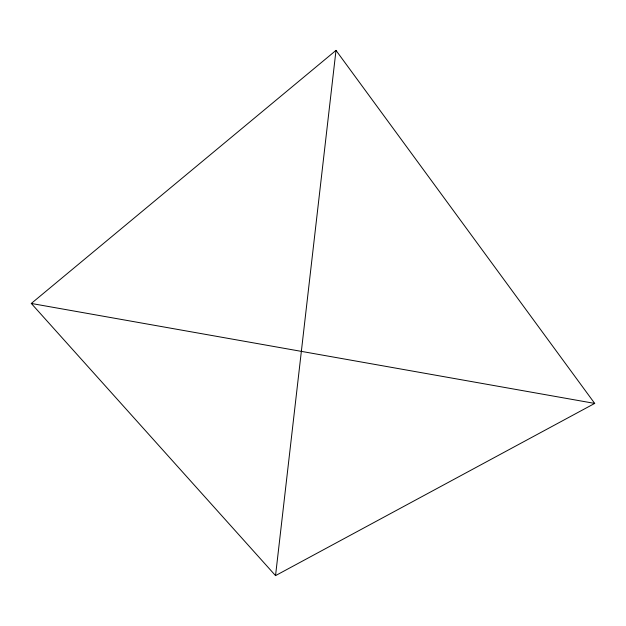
<?xml version="1.0" encoding="UTF-8"?>
<svg xmlns="http://www.w3.org/2000/svg" width="626" height="626" viewBox="0 0 626 626"><rect width="100%" height="100%" fill="white"/><g stroke="black" fill="none" stroke-linecap="round" stroke-linejoin="round"><path stroke-width="0.94" d="M275.542 575.615L335.998 50.385L31.3 303.454L275.542 575.615L594.7 403.418L335.998 50.385M31.3 303.454L594.7 403.418"/></g></svg>
